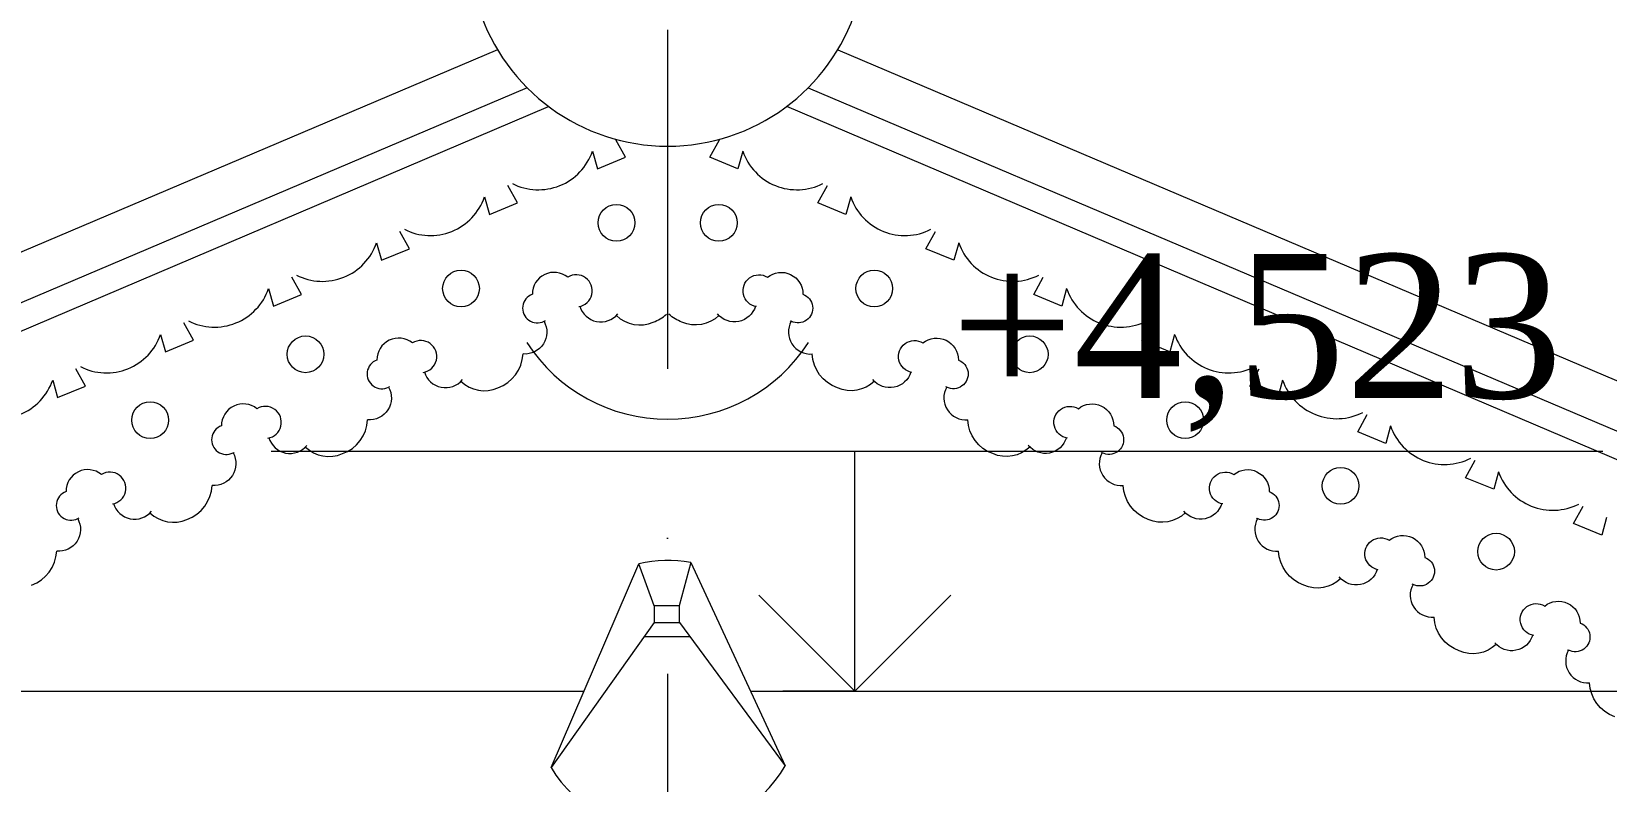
# Model space of a CAD drawing. Header units: millimetres. Extents: x 2399 to 111977, y 1313 to 59551.
# Drawn here: x 14882 to 16524, y 36197 to 36978 of the extents above; entities that cross this region are included whole.
import ezdxf

# ---------------------------------------------------------------- set-up
doc = ezdxf.new("R2010")
doc.units = ezdxf.units.MM
doc.linetypes.add('Штрихпунктирная', pattern=[670.277762, 352.777767, -176.388884, 0, -141.111112])
doc.layers.add('dim Level', color=7, linetype='Continuous', lineweight=13)
doc.layers.add('main line', color=7, linetype='Continuous', lineweight=13)
doc.styles.add('СГЕНЕРИР_СТИЛЬ_1', font='georgia.ttf')

msp = doc.modelspace()

# ---------------------------------------------------------------- linework, layer by layer
at = {"layer": 'dim Level', "color": 7, "linetype": 'Continuous', "lineweight": 13}
for p, q in [((15740.4568, 36291.1796), (15740.4568, 36541.1796)), ((15740.4568, 36541.1796), (16519.7303, 36541.1796)), ((15740.4568, 36291.1796), (15640.4568, 36391.1796)), ((15840.4568, 36391.1796), (15740.4568, 36291.1796)), ((15740.4568, 36291.1796), (15665.4568, 36291.1796)), ((15740.4568, 36291.1796), (15815.4568, 36291.1796))]:
    msp.add_line(p, q, dxfattribs=at)
at = {"layer": 'main line', "color": 7, "linetype": 'Штрихпунктирная', "lineweight": 13}
msp.add_line((15545.2827, 57761.4746), (15545.2827, 33588.1714), dxfattribs=at)
at = {"layer": 'main line', "color": 7, "linetype": 'Continuous', "lineweight": 13}
for p, q in [((15368.1003, 36958.9564), (9227.0702, 34354.4995)), ((15722.4651, 36958.9564), (20268.7343, 35030.8496)), ((15399.0035, 36919.3338), (8930.5796, 34176.0268)), ((15691.5619, 36919.3338), (20268.7343, 34978.1207)), ((9447.4128, 34359.3947), (15421.2302, 36900.0267)), ((20268.7343, 34943.9273), (15669.3352, 36900.0267)), ((15501.2761, 36847.2458), (15491.3182, 36865.3238)), ((15589.2893, 36847.2458), (15599.2472, 36865.3238)), ((15467.0215, 36853.4587), (15472.0544, 36835.2198)), ((15472.0544, 36835.2198), (15501.2761, 36847.2458)), ((15618.511, 36835.2198), (15589.2893, 36847.2458)), ((15623.5439, 36853.4587), (15618.511, 36835.2198)), ((15388.767, 36799.5682), (15378.8092, 36817.6461)), ((15701.7983, 36799.5682), (15711.7562, 36817.6461)), ((15354.5124, 36805.7811), (15359.5454, 36787.5422)), ((15359.5454, 36787.5422), (15388.767, 36799.5682)), ((15731.02, 36787.5422), (15701.7983, 36799.5682)), ((15736.0529, 36805.7811), (15731.02, 36787.5422)), ((15276.258, 36751.8906), (15266.3002, 36769.9685)), ((15814.3074, 36751.8906), (15824.2652, 36769.9685)), ((15242.0034, 36758.1034), (15247.0363, 36739.8645)), ((15247.0363, 36739.8645), (15276.258, 36751.8906)), ((15843.529, 36739.8645), (15814.3074, 36751.8906)), ((15848.562, 36758.1034), (15843.529, 36739.8645)), ((15163.749, 36704.2129), (15153.7911, 36722.2909)), ((15926.8164, 36704.2129), (15936.7742, 36722.2909)), ((15129.4944, 36710.4258), (15134.5273, 36692.1869)), ((15134.5273, 36692.1869), (15163.749, 36704.2129)), ((15956.0381, 36692.1869), (15926.8164, 36704.2129)), ((15961.071, 36710.4258), (15956.0381, 36692.1869)), ((15051.2399, 36656.5353), (15041.2821, 36674.6133)), ((16039.3254, 36656.5353), (16049.2833, 36674.6133)), ((15016.9854, 36662.7482), (15022.0183, 36644.5093)), ((15022.0183, 36644.5093), (15051.2399, 36656.5353)), ((16068.5471, 36644.5093), (16039.3254, 36656.5353)), ((16073.58, 36662.7482), (16068.5471, 36644.5093)), ((14938.7309, 36608.8577), (14928.7731, 36626.9356)), ((16151.8345, 36608.8577), (16161.7923, 36626.9356)), ((14904.4763, 36615.0706), (14909.5092, 36596.8317)), ((14909.5092, 36596.8317), (14938.7309, 36608.8577)), ((16181.0561, 36596.8317), (16151.8345, 36608.8577)), ((16186.0891, 36615.0706), (16181.0561, 36596.8317)), ((16264.3435, 36561.1801), (16274.3013, 36579.258)), ((16298.5981, 36567.3929), (16293.5652, 36549.154)), ((16293.5652, 36549.154), (16264.3435, 36561.1801)), ((15132.033, 36541.1796), (15958.5324, 36541.1796)), ((16376.8525, 36513.5024), (16386.8104, 36531.5804)), ((16411.1071, 36519.7153), (16406.0742, 36501.4764)), ((16406.0742, 36501.4764), (16376.8525, 36513.5024)), ((16489.3616, 36465.8248), (16499.3194, 36483.9028)), ((16523.6162, 36472.0377), (16518.5832, 36453.7988)), ((16518.5832, 36453.7988), (16489.3616, 36465.8248)), ((15423.7867, 36211.6548), (15515.1814, 36423.9382)), ((15531.299, 36380.0388), (15515.1814, 36423.9382)), ((15569.4015, 36425.102), (15557.3269, 36380.0388)), ((15569.4015, 36425.102), (15667.8977, 36213.537)), ((15531.299, 36380.0388), (15531.299, 36362.7789)), ((15557.3269, 36380.0388), (15531.299, 36380.0388)), ((15557.3269, 36380.0388), (15557.3269, 36362.7789)), ((15531.299, 36362.7789), (15423.7867, 36211.6548)), ((15531.299, 36362.7789), (15557.591, 36362.7789)), ((15557.591, 36362.7789), (15667.8977, 36213.537)), ((15520.8408, 36348.0785), (15568.4563, 36348.0785)), ((14542.5598, 36291.1796), (15458.0246, 36291.1796)), ((15631.7504, 36291.1796), (16548.0056, 36291.1796))]:
    msp.add_line(p, q, dxfattribs=at)
at = {"layer": 'main line', "color": 7, "linetype": 'Continuous', "lineweight": 13, "flags": 128}
for points in [[(15452.6811, 36691.6066, 1.219803903), (15441.2719, 36722.2657, 0.63216014), (15404.3196, 36704.4734, 1.067465283), (15416.4844, 36676.3032, -0.60309642), (15394.5939, 36642.3309)], [(15452.6811, 36691.6066, 1.219803903), (15441.2719, 36722.2657, 0.63216014), (15404.3196, 36704.4734, 1.067465283), (15416.4844, 36676.3032, -0.60309642), (15394.5939, 36642.3309)], [(15452.6811, 36691.6066, 1.219803903), (15441.2719, 36722.2657, 0.63216014), (15404.3196, 36704.4734, 1.067465283), (15416.4844, 36676.3032, -0.60309642), (15394.5939, 36642.3309)], [(15452.6811, 36691.6066, 1.219803903), (15441.2719, 36722.2657, 0.63216014), (15404.3196, 36704.4734, 1.067465283), (15416.4844, 36676.3032, -0.60309642), (15394.5939, 36642.3309)], [(15452.6811, 36691.6066, 1.219803903), (15441.2719, 36722.2657, 0.63216014), (15404.3196, 36704.4734, 1.067465283), (15416.4844, 36676.3032, -0.60309642), (15394.5939, 36642.3309)], [(15452.6811, 36691.6066, 1.219803903), (15441.2719, 36722.2657, 0.63216014), (15404.3196, 36704.4734, 1.067465283), (15416.4844, 36676.3032, -0.60309642), (15394.5939, 36642.3309)], [(15637.8843, 36691.6066, -1.219803903), (15649.2934, 36722.2657, -0.63216014), (15686.2458, 36704.4734, -1.067465283), (15674.081, 36676.3032, 0.60309642), (15695.9715, 36642.3309)], [(15637.8843, 36691.6066, -1.219803903), (15649.2934, 36722.2657, -0.63216014), (15686.2458, 36704.4734, -1.067465283), (15674.081, 36676.3032, 0.60309642), (15695.9715, 36642.3309)], [(15637.8843, 36691.6066, -1.219803903), (15649.2934, 36722.2657, -0.63216014), (15686.2458, 36704.4734, -1.067465283), (15674.081, 36676.3032, 0.60309642), (15695.9715, 36642.3309)], [(15637.8843, 36691.6066, -1.219803903), (15649.2934, 36722.2657, -0.63216014), (15686.2458, 36704.4734, -1.067465283), (15674.081, 36676.3032, 0.60309642), (15695.9715, 36642.3309)], [(15637.8843, 36691.6066, -1.219803903), (15649.2934, 36722.2657, -0.63216014), (15686.2458, 36704.4734, -1.067465283), (15674.081, 36676.3032, 0.60309642), (15695.9715, 36642.3309)], [(15637.8843, 36691.6066, -1.219803903), (15649.2934, 36722.2657, -0.63216014), (15686.2458, 36704.4734, -1.067465283), (15674.081, 36676.3032, 0.60309642), (15695.9715, 36642.3309)], [(15453.7843, 36692.073, 0.60309642), (15493.4057, 36684.1069)], [(15453.7843, 36692.073, 0.60309642), (15493.4057, 36684.1069)], [(15453.7843, 36692.073, 0.60309642), (15493.4057, 36684.1069)], [(15453.7843, 36692.073, 0.60309642), (15493.4057, 36684.1069)], [(15453.7843, 36692.073, 0.60309642), (15493.4057, 36684.1069)], [(15453.7843, 36692.073, 0.60309642), (15493.4057, 36684.1069)], [(15491.8417, 36682.3764, 0.304535594), (15530.3453, 36675.4661)], [(15491.8417, 36682.3764, 0.304535594), (15530.3453, 36675.4661)], [(15491.8417, 36682.3764, 0.304535594), (15530.3453, 36675.4661)], [(15491.8417, 36682.3764, 0.304535594), (15530.3453, 36675.4661)], [(15491.8417, 36682.3764, 0.304535594), (15530.3453, 36675.4661)], [(15491.8417, 36682.3764, 0.304535594), (15530.3453, 36675.4661)], [(15530.3453, 36675.4661, 0.101661188), (15543.9464, 36683.6887)], [(15530.3453, 36675.4661, 0.101661188), (15543.9464, 36683.6887)], [(15530.3453, 36675.4661, 0.101661188), (15543.9464, 36683.6887)], [(15530.3453, 36675.4661, 0.101661188), (15543.9464, 36683.6887)], [(15530.3453, 36675.4661, 0.101661188), (15543.9464, 36683.6887)], [(15530.3453, 36675.4661, 0.101661188), (15543.9464, 36683.6887)], [(15560.22, 36675.4661, -0.101661188), (15546.619, 36683.6887)], [(15560.22, 36675.4661, -0.101661188), (15546.619, 36683.6887)], [(15560.22, 36675.4661, -0.101661188), (15546.619, 36683.6887)], [(15560.22, 36675.4661, -0.101661188), (15546.619, 36683.6887)], [(15560.22, 36675.4661, -0.101661188), (15546.619, 36683.6887)], [(15560.22, 36675.4661, -0.101661188), (15546.619, 36683.6887)], [(15598.7237, 36682.3764, -0.304535594), (15560.22, 36675.4661)], [(15598.7237, 36682.3764, -0.304535594), (15560.22, 36675.4661)], [(15598.7237, 36682.3764, -0.304535594), (15560.22, 36675.4661)], [(15598.7237, 36682.3764, -0.304535594), (15560.22, 36675.4661)], [(15598.7237, 36682.3764, -0.304535594), (15560.22, 36675.4661)], [(15598.7237, 36682.3764, -0.304535594), (15560.22, 36675.4661)], [(15636.7811, 36692.073, -0.60309642), (15597.1597, 36684.1069)], [(15636.7811, 36692.073, -0.60309642), (15597.1597, 36684.1069)], [(15636.7811, 36692.073, -0.60309642), (15597.1597, 36684.1069)], [(15636.7811, 36692.073, -0.60309642), (15597.1597, 36684.1069)], [(15636.7811, 36692.073, -0.60309642), (15597.1597, 36684.1069)], [(15636.7811, 36692.073, -0.60309642), (15597.1597, 36684.1069)], [(15417.5875, 36676.7696, -0.017938026), (15416.6036, 36676.0888)], [(15417.5875, 36676.7696, -0.017938026), (15416.6036, 36676.0888)], [(15417.5875, 36676.7696, -0.017938026), (15416.6036, 36676.0888)], [(15417.5875, 36676.7696, -0.017938026), (15416.6036, 36676.0888)], [(15417.5875, 36676.7696, -0.017938026), (15416.6036, 36676.0888)], [(15417.5875, 36676.7696, -0.017938026), (15416.6036, 36676.0888)], [(15672.9778, 36676.7696, 0.017938026), (15673.9618, 36676.0888)], [(15672.9778, 36676.7696, 0.017938026), (15673.9618, 36676.0888)], [(15672.9778, 36676.7696, 0.017938026), (15673.9618, 36676.0888)], [(15672.9778, 36676.7696, 0.017938026), (15673.9618, 36676.0888)], [(15672.9778, 36676.7696, 0.017938026), (15673.9618, 36676.0888)], [(15672.9778, 36676.7696, 0.017938026), (15673.9618, 36676.0888)], [(15290.6966, 36623.1221, 1.219803903), (15279.2875, 36653.7813, 0.63216014), (15242.3351, 36635.9889, 1.067465283), (15254.4999, 36607.8187, -0.60309642), (15232.6094, 36573.8464)], [(15290.6966, 36623.1221, 1.219803903), (15279.2875, 36653.7813, 0.63216014), (15242.3351, 36635.9889, 1.067465283), (15254.4999, 36607.8187, -0.60309642), (15232.6094, 36573.8464)], [(15290.6966, 36623.1221, 1.219803903), (15279.2875, 36653.7813, 0.63216014), (15242.3351, 36635.9889, 1.067465283), (15254.4999, 36607.8187, -0.60309642), (15232.6094, 36573.8464)], [(15290.6966, 36623.1221, 1.219803903), (15279.2875, 36653.7813, 0.63216014), (15242.3351, 36635.9889, 1.067465283), (15254.4999, 36607.8187, -0.60309642), (15232.6094, 36573.8464)], [(15290.6966, 36623.1221, 1.219803903), (15279.2875, 36653.7813, 0.63216014), (15242.3351, 36635.9889, 1.067465283), (15254.4999, 36607.8187, -0.60309642), (15232.6094, 36573.8464)], [(15290.6966, 36623.1221, 1.219803903), (15279.2875, 36653.7813, 0.63216014), (15242.3351, 36635.9889, 1.067465283), (15254.4999, 36607.8187, -0.60309642), (15232.6094, 36573.8464)], [(15799.8688, 36623.1221, -1.219803903), (15811.2779, 36653.7813, -0.63216014), (15848.2303, 36635.9889, -1.067465283), (15836.0655, 36607.8187, 0.60309642), (15857.956, 36573.8464)], [(15799.8688, 36623.1221, -1.219803903), (15811.2779, 36653.7813, -0.63216014), (15848.2303, 36635.9889, -1.067465283), (15836.0655, 36607.8187, 0.60309642), (15857.956, 36573.8464)], [(15799.8688, 36623.1221, -1.219803903), (15811.2779, 36653.7813, -0.63216014), (15848.2303, 36635.9889, -1.067465283), (15836.0655, 36607.8187, 0.60309642), (15857.956, 36573.8464)], [(15799.8688, 36623.1221, -1.219803903), (15811.2779, 36653.7813, -0.63216014), (15848.2303, 36635.9889, -1.067465283), (15836.0655, 36607.8187, 0.60309642), (15857.956, 36573.8464)], [(15799.8688, 36623.1221, -1.219803903), (15811.2779, 36653.7813, -0.63216014), (15848.2303, 36635.9889, -1.067465283), (15836.0655, 36607.8187, 0.60309642), (15857.956, 36573.8464)], [(15799.8688, 36623.1221, -1.219803903), (15811.2779, 36653.7813, -0.63216014), (15848.2303, 36635.9889, -1.067465283), (15836.0655, 36607.8187, 0.60309642), (15857.956, 36573.8464)], [(15368.3608, 36606.9816, 0.304535594), (15394.5939, 36642.3309)], [(15368.3608, 36606.9816, 0.304535594), (15394.5939, 36642.3309)], [(15368.3608, 36606.9816, 0.304535594), (15394.5939, 36642.3309)], [(15368.3608, 36606.9816, 0.304535594), (15394.5939, 36642.3309)], [(15368.3608, 36606.9816, 0.304535594), (15394.5939, 36642.3309)], [(15368.3608, 36606.9816, 0.304535594), (15394.5939, 36642.3309)], [(15722.2045, 36606.9816, -0.304535594), (15695.9715, 36642.3309)], [(15722.2045, 36606.9816, -0.304535594), (15695.9715, 36642.3309)], [(15722.2045, 36606.9816, -0.304535594), (15695.9715, 36642.3309)], [(15722.2045, 36606.9816, -0.304535594), (15695.9715, 36642.3309)], [(15722.2045, 36606.9816, -0.304535594), (15695.9715, 36642.3309)], [(15722.2045, 36606.9816, -0.304535594), (15695.9715, 36642.3309)], [(15291.7998, 36623.5885, 0.60309642), (15331.4212, 36615.6225)], [(15291.7998, 36623.5885, 0.60309642), (15331.4212, 36615.6225)], [(15291.7998, 36623.5885, 0.60309642), (15331.4212, 36615.6225)], [(15291.7998, 36623.5885, 0.60309642), (15331.4212, 36615.6225)], [(15291.7998, 36623.5885, 0.60309642), (15331.4212, 36615.6225)], [(15291.7998, 36623.5885, 0.60309642), (15331.4212, 36615.6225)], [(15798.7656, 36623.5885, -0.60309642), (15759.1442, 36615.6225)], [(15798.7656, 36623.5885, -0.60309642), (15759.1442, 36615.6225)], [(15798.7656, 36623.5885, -0.60309642), (15759.1442, 36615.6225)], [(15798.7656, 36623.5885, -0.60309642), (15759.1442, 36615.6225)], [(15798.7656, 36623.5885, -0.60309642), (15759.1442, 36615.6225)], [(15798.7656, 36623.5885, -0.60309642), (15759.1442, 36615.6225)], [(15255.6031, 36608.2851, -0.017938026), (15254.6191, 36607.6044)], [(15255.6031, 36608.2851, -0.017938026), (15254.6191, 36607.6044)], [(15255.6031, 36608.2851, -0.017938026), (15254.6191, 36607.6044)], [(15255.6031, 36608.2851, -0.017938026), (15254.6191, 36607.6044)], [(15255.6031, 36608.2851, -0.017938026), (15254.6191, 36607.6044)], [(15255.6031, 36608.2851, -0.017938026), (15254.6191, 36607.6044)], [(15329.8572, 36613.892, 0.304535594), (15368.3608, 36606.9816)], [(15329.8572, 36613.892, 0.304535594), (15368.3608, 36606.9816)], [(15329.8572, 36613.892, 0.304535594), (15368.3608, 36606.9816)], [(15329.8572, 36613.892, 0.304535594), (15368.3608, 36606.9816)], [(15329.8572, 36613.892, 0.304535594), (15368.3608, 36606.9816)], [(15329.8572, 36613.892, 0.304535594), (15368.3608, 36606.9816)], [(15760.7082, 36613.892, -0.304535594), (15722.2045, 36606.9816)], [(15760.7082, 36613.892, -0.304535594), (15722.2045, 36606.9816)], [(15760.7082, 36613.892, -0.304535594), (15722.2045, 36606.9816)], [(15760.7082, 36613.892, -0.304535594), (15722.2045, 36606.9816)], [(15760.7082, 36613.892, -0.304535594), (15722.2045, 36606.9816)], [(15760.7082, 36613.892, -0.304535594), (15722.2045, 36606.9816)], [(15834.9623, 36608.2851, 0.017938026), (15835.9463, 36607.6044)], [(15834.9623, 36608.2851, 0.017938026), (15835.9463, 36607.6044)], [(15834.9623, 36608.2851, 0.017938026), (15835.9463, 36607.6044)], [(15834.9623, 36608.2851, 0.017938026), (15835.9463, 36607.6044)], [(15834.9623, 36608.2851, 0.017938026), (15835.9463, 36607.6044)], [(15834.9623, 36608.2851, 0.017938026), (15835.9463, 36607.6044)], [(15128.7121, 36554.6377, 1.219803903), (15117.303, 36585.2968, 0.63216014), (15080.3506, 36567.5045, 1.067465283), (15092.5154, 36539.3343, -0.60309642), (15070.6249, 36505.362)], [(15128.7121, 36554.6377, 1.219803903), (15117.303, 36585.2968, 0.63216014), (15080.3506, 36567.5045, 1.067465283), (15092.5154, 36539.3343, -0.60309642), (15070.6249, 36505.362)], [(15128.7121, 36554.6377, 1.219803903), (15117.303, 36585.2968, 0.63216014), (15080.3506, 36567.5045, 1.067465283), (15092.5154, 36539.3343, -0.60309642), (15070.6249, 36505.362)], [(15128.7121, 36554.6377, 1.219803903), (15117.303, 36585.2968, 0.63216014), (15080.3506, 36567.5045, 1.067465283), (15092.5154, 36539.3343, -0.60309642), (15070.6249, 36505.362)], [(15128.7121, 36554.6377, 1.219803903), (15117.303, 36585.2968, 0.63216014), (15080.3506, 36567.5045, 1.067465283), (15092.5154, 36539.3343, -0.60309642), (15070.6249, 36505.362)], [(15128.7121, 36554.6377, 1.219803903), (15117.303, 36585.2968, 0.63216014), (15080.3506, 36567.5045, 1.067465283), (15092.5154, 36539.3343, -0.60309642), (15070.6249, 36505.362)], [(15961.8532, 36554.6377, -1.219803903), (15973.2624, 36585.2968, -0.63216014), (16010.2148, 36567.5045, -1.067465283), (15998.05, 36539.3343, 0.60309642), (16019.9405, 36505.362)], [(15961.8532, 36554.6377, -1.219803903), (15973.2624, 36585.2968, -0.63216014), (16010.2148, 36567.5045, -1.067465283), (15998.05, 36539.3343, 0.60309642), (16019.9405, 36505.362)], [(15961.8532, 36554.6377, -1.219803903), (15973.2624, 36585.2968, -0.63216014), (16010.2148, 36567.5045, -1.067465283), (15998.05, 36539.3343, 0.60309642), (16019.9405, 36505.362)], [(15961.8532, 36554.6377, -1.219803903), (15973.2624, 36585.2968, -0.63216014), (16010.2148, 36567.5045, -1.067465283), (15998.05, 36539.3343, 0.60309642), (16019.9405, 36505.362)], [(15961.8532, 36554.6377, -1.219803903), (15973.2624, 36585.2968, -0.63216014), (16010.2148, 36567.5045, -1.067465283), (15998.05, 36539.3343, 0.60309642), (16019.9405, 36505.362)], [(15961.8532, 36554.6377, -1.219803903), (15973.2624, 36585.2968, -0.63216014), (16010.2148, 36567.5045, -1.067465283), (15998.05, 36539.3343, 0.60309642), (16019.9405, 36505.362)], [(15206.3764, 36538.4971, 0.304535594), (15232.6094, 36573.8464)], [(15206.3764, 36538.4971, 0.304535594), (15232.6094, 36573.8464)], [(15206.3764, 36538.4971, 0.304535594), (15232.6094, 36573.8464)], [(15206.3764, 36538.4971, 0.304535594), (15232.6094, 36573.8464)], [(15206.3764, 36538.4971, 0.304535594), (15232.6094, 36573.8464)], [(15206.3764, 36538.4971, 0.304535594), (15232.6094, 36573.8464)], [(15884.189, 36538.4971, -0.304535594), (15857.956, 36573.8464)], [(15884.189, 36538.4971, -0.304535594), (15857.956, 36573.8464)], [(15884.189, 36538.4971, -0.304535594), (15857.956, 36573.8464)], [(15884.189, 36538.4971, -0.304535594), (15857.956, 36573.8464)], [(15884.189, 36538.4971, -0.304535594), (15857.956, 36573.8464)], [(15884.189, 36538.4971, -0.304535594), (15857.956, 36573.8464)], [(15129.8153, 36555.1041, 0.60309642), (15169.4367, 36547.138)], [(15129.8153, 36555.1041, 0.60309642), (15169.4367, 36547.138)], [(15129.8153, 36555.1041, 0.60309642), (15169.4367, 36547.138)], [(15129.8153, 36555.1041, 0.60309642), (15169.4367, 36547.138)], [(15129.8153, 36555.1041, 0.60309642), (15169.4367, 36547.138)], [(15129.8153, 36555.1041, 0.60309642), (15169.4367, 36547.138)], [(15960.7501, 36555.1041, -0.60309642), (15921.1287, 36547.138)], [(15960.7501, 36555.1041, -0.60309642), (15921.1287, 36547.138)], [(15960.7501, 36555.1041, -0.60309642), (15921.1287, 36547.138)], [(15960.7501, 36555.1041, -0.60309642), (15921.1287, 36547.138)], [(15960.7501, 36555.1041, -0.60309642), (15921.1287, 36547.138)], [(15960.7501, 36555.1041, -0.60309642), (15921.1287, 36547.138)], [(15093.6186, 36539.8007, -0.017938026), (15092.6346, 36539.1199)], [(15093.6186, 36539.8007, -0.017938026), (15092.6346, 36539.1199)], [(15093.6186, 36539.8007, -0.017938026), (15092.6346, 36539.1199)], [(15093.6186, 36539.8007, -0.017938026), (15092.6346, 36539.1199)], [(15093.6186, 36539.8007, -0.017938026), (15092.6346, 36539.1199)], [(15093.6186, 36539.8007, -0.017938026), (15092.6346, 36539.1199)], [(15167.8727, 36545.4075, 0.304535594), (15206.3764, 36538.4971)], [(15167.8727, 36545.4075, 0.304535594), (15206.3764, 36538.4971)], [(15167.8727, 36545.4075, 0.304535594), (15206.3764, 36538.4971)], [(15167.8727, 36545.4075, 0.304535594), (15206.3764, 36538.4971)], [(15167.8727, 36545.4075, 0.304535594), (15206.3764, 36538.4971)], [(15167.8727, 36545.4075, 0.304535594), (15206.3764, 36538.4971)], [(15922.6927, 36545.4075, -0.304535594), (15884.189, 36538.4971)], [(15922.6927, 36545.4075, -0.304535594), (15884.189, 36538.4971)], [(15922.6927, 36545.4075, -0.304535594), (15884.189, 36538.4971)], [(15922.6927, 36545.4075, -0.304535594), (15884.189, 36538.4971)], [(15922.6927, 36545.4075, -0.304535594), (15884.189, 36538.4971)], [(15922.6927, 36545.4075, -0.304535594), (15884.189, 36538.4971)], [(15996.9468, 36539.8007, 0.017938026), (15997.9307, 36539.1199)], [(15996.9468, 36539.8007, 0.017938026), (15997.9307, 36539.1199)], [(15996.9468, 36539.8007, 0.017938026), (15997.9307, 36539.1199)], [(15996.9468, 36539.8007, 0.017938026), (15997.9307, 36539.1199)], [(15996.9468, 36539.8007, 0.017938026), (15997.9307, 36539.1199)], [(15996.9468, 36539.8007, 0.017938026), (15997.9307, 36539.1199)], [(14966.7276, 36486.1532, 1.219803903), (14955.3185, 36516.8124, 0.63216014), (14918.3661, 36499.02, 1.067465283), (14930.5309, 36470.8498, -0.60309642), (14908.6404, 36436.8775)], [(14966.7276, 36486.1532, 1.219803903), (14955.3185, 36516.8124, 0.63216014), (14918.3661, 36499.02, 1.067465283), (14930.5309, 36470.8498, -0.60309642), (14908.6404, 36436.8775)], [(14966.7276, 36486.1532, 1.219803903), (14955.3185, 36516.8124, 0.63216014), (14918.3661, 36499.02, 1.067465283), (14930.5309, 36470.8498, -0.60309642), (14908.6404, 36436.8775)], [(14966.7276, 36486.1532, 1.219803903), (14955.3185, 36516.8124, 0.63216014), (14918.3661, 36499.02, 1.067465283), (14930.5309, 36470.8498, -0.60309642), (14908.6404, 36436.8775)], [(14966.7276, 36486.1532, 1.219803903), (14955.3185, 36516.8124, 0.63216014), (14918.3661, 36499.02, 1.067465283), (14930.5309, 36470.8498, -0.60309642), (14908.6404, 36436.8775)], [(14966.7276, 36486.1532, 1.219803903), (14955.3185, 36516.8124, 0.63216014), (14918.3661, 36499.02, 1.067465283), (14930.5309, 36470.8498, -0.60309642), (14908.6404, 36436.8775)], [(16123.8377, 36486.1532, -1.219803903), (16135.2469, 36516.8124, -0.63216014), (16172.1992, 36499.02, -1.067465283), (16160.0345, 36470.8498, 0.60309642), (16181.925, 36436.8775)], [(16123.8377, 36486.1532, -1.219803903), (16135.2469, 36516.8124, -0.63216014), (16172.1992, 36499.02, -1.067465283), (16160.0345, 36470.8498, 0.60309642), (16181.925, 36436.8775)], [(16123.8377, 36486.1532, -1.219803903), (16135.2469, 36516.8124, -0.63216014), (16172.1992, 36499.02, -1.067465283), (16160.0345, 36470.8498, 0.60309642), (16181.925, 36436.8775)], [(16123.8377, 36486.1532, -1.219803903), (16135.2469, 36516.8124, -0.63216014), (16172.1992, 36499.02, -1.067465283), (16160.0345, 36470.8498, 0.60309642), (16181.925, 36436.8775)], [(16123.8377, 36486.1532, -1.219803903), (16135.2469, 36516.8124, -0.63216014), (16172.1992, 36499.02, -1.067465283), (16160.0345, 36470.8498, 0.60309642), (16181.925, 36436.8775)], [(16123.8377, 36486.1532, -1.219803903), (16135.2469, 36516.8124, -0.63216014), (16172.1992, 36499.02, -1.067465283), (16160.0345, 36470.8498, 0.60309642), (16181.925, 36436.8775)], [(15044.3919, 36470.0127, 0.304535594), (15070.6249, 36505.362)], [(15044.3919, 36470.0127, 0.304535594), (15070.6249, 36505.362)], [(15044.3919, 36470.0127, 0.304535594), (15070.6249, 36505.362)], [(15044.3919, 36470.0127, 0.304535594), (15070.6249, 36505.362)], [(15044.3919, 36470.0127, 0.304535594), (15070.6249, 36505.362)], [(15044.3919, 36470.0127, 0.304535594), (15070.6249, 36505.362)], [(16046.1735, 36470.0127, -0.304535594), (16019.9405, 36505.362)], [(16046.1735, 36470.0127, -0.304535594), (16019.9405, 36505.362)], [(16046.1735, 36470.0127, -0.304535594), (16019.9405, 36505.362)], [(16046.1735, 36470.0127, -0.304535594), (16019.9405, 36505.362)], [(16046.1735, 36470.0127, -0.304535594), (16019.9405, 36505.362)], [(16046.1735, 36470.0127, -0.304535594), (16019.9405, 36505.362)], [(14967.8308, 36486.6196, 0.60309642), (15007.4522, 36478.6536)], [(14967.8308, 36486.6196, 0.60309642), (15007.4522, 36478.6536)], [(14967.8308, 36486.6196, 0.60309642), (15007.4522, 36478.6536)], [(14967.8308, 36486.6196, 0.60309642), (15007.4522, 36478.6536)], [(14967.8308, 36486.6196, 0.60309642), (15007.4522, 36478.6536)], [(14967.8308, 36486.6196, 0.60309642), (15007.4522, 36478.6536)], [(16122.7346, 36486.6196, -0.60309642), (16083.1132, 36478.6536)], [(16122.7346, 36486.6196, -0.60309642), (16083.1132, 36478.6536)], [(16122.7346, 36486.6196, -0.60309642), (16083.1132, 36478.6536)], [(16122.7346, 36486.6196, -0.60309642), (16083.1132, 36478.6536)], [(16122.7346, 36486.6196, -0.60309642), (16083.1132, 36478.6536)], [(16122.7346, 36486.6196, -0.60309642), (16083.1132, 36478.6536)], [(14931.6341, 36471.3162, -0.017938026), (14930.6502, 36470.6355)], [(14931.6341, 36471.3162, -0.017938026), (14930.6502, 36470.6355)], [(14931.6341, 36471.3162, -0.017938026), (14930.6502, 36470.6355)], [(14931.6341, 36471.3162, -0.017938026), (14930.6502, 36470.6355)], [(14931.6341, 36471.3162, -0.017938026), (14930.6502, 36470.6355)], [(14931.6341, 36471.3162, -0.017938026), (14930.6502, 36470.6355)], [(15005.8882, 36476.923, 0.304535594), (15044.3919, 36470.0127)], [(15005.8882, 36476.923, 0.304535594), (15044.3919, 36470.0127)], [(15005.8882, 36476.923, 0.304535594), (15044.3919, 36470.0127)], [(15005.8882, 36476.923, 0.304535594), (15044.3919, 36470.0127)], [(15005.8882, 36476.923, 0.304535594), (15044.3919, 36470.0127)], [(15005.8882, 36476.923, 0.304535594), (15044.3919, 36470.0127)], [(16084.6772, 36476.923, -0.304535594), (16046.1735, 36470.0127)], [(16084.6772, 36476.923, -0.304535594), (16046.1735, 36470.0127)], [(16084.6772, 36476.923, -0.304535594), (16046.1735, 36470.0127)], [(16084.6772, 36476.923, -0.304535594), (16046.1735, 36470.0127)], [(16084.6772, 36476.923, -0.304535594), (16046.1735, 36470.0127)], [(16084.6772, 36476.923, -0.304535594), (16046.1735, 36470.0127)], [(16158.9313, 36471.3162, 0.017938026), (16159.9152, 36470.6355)], [(16158.9313, 36471.3162, 0.017938026), (16159.9152, 36470.6355)], [(16158.9313, 36471.3162, 0.017938026), (16159.9152, 36470.6355)], [(16158.9313, 36471.3162, 0.017938026), (16159.9152, 36470.6355)], [(16158.9313, 36471.3162, 0.017938026), (16159.9152, 36470.6355)], [(16158.9313, 36471.3162, 0.017938026), (16159.9152, 36470.6355)], [(16285.8222, 36417.6688, -1.219803903), (16297.2314, 36448.3279, -0.63216014), (16334.1837, 36430.5356, -1.067465283), (16322.0189, 36402.3654, 0.60309642), (16343.9095, 36368.3931)], [(16285.8222, 36417.6688, -1.219803903), (16297.2314, 36448.3279, -0.63216014), (16334.1837, 36430.5356, -1.067465283), (16322.0189, 36402.3654, 0.60309642), (16343.9095, 36368.3931)], [(16285.8222, 36417.6688, -1.219803903), (16297.2314, 36448.3279, -0.63216014), (16334.1837, 36430.5356, -1.067465283), (16322.0189, 36402.3654, 0.60309642), (16343.9095, 36368.3931)], [(16285.8222, 36417.6688, -1.219803903), (16297.2314, 36448.3279, -0.63216014), (16334.1837, 36430.5356, -1.067465283), (16322.0189, 36402.3654, 0.60309642), (16343.9095, 36368.3931)], [(16285.8222, 36417.6688, -1.219803903), (16297.2314, 36448.3279, -0.63216014), (16334.1837, 36430.5356, -1.067465283), (16322.0189, 36402.3654, 0.60309642), (16343.9095, 36368.3931)], [(16285.8222, 36417.6688, -1.219803903), (16297.2314, 36448.3279, -0.63216014), (16334.1837, 36430.5356, -1.067465283), (16322.0189, 36402.3654, 0.60309642), (16343.9095, 36368.3931)], [(14882.4074, 36401.5282, 0.304535594), (14908.6404, 36436.8775)], [(14882.4074, 36401.5282, 0.304535594), (14908.6404, 36436.8775)], [(14882.4074, 36401.5282, 0.304535594), (14908.6404, 36436.8775)], [(14882.4074, 36401.5282, 0.304535594), (14908.6404, 36436.8775)], [(14882.4074, 36401.5282, 0.304535594), (14908.6404, 36436.8775)], [(14882.4074, 36401.5282, 0.304535594), (14908.6404, 36436.8775)], [(16208.158, 36401.5282, -0.304535594), (16181.925, 36436.8775)], [(16208.158, 36401.5282, -0.304535594), (16181.925, 36436.8775)], [(16208.158, 36401.5282, -0.304535594), (16181.925, 36436.8775)], [(16208.158, 36401.5282, -0.304535594), (16181.925, 36436.8775)], [(16208.158, 36401.5282, -0.304535594), (16181.925, 36436.8775)], [(16208.158, 36401.5282, -0.304535594), (16181.925, 36436.8775)], [(16246.6616, 36408.4386, -0.304535594), (16208.158, 36401.5282)], [(16246.6616, 36408.4386, -0.304535594), (16208.158, 36401.5282)], [(16246.6616, 36408.4386, -0.304535594), (16208.158, 36401.5282)], [(16246.6616, 36408.4386, -0.304535594), (16208.158, 36401.5282)], [(16246.6616, 36408.4386, -0.304535594), (16208.158, 36401.5282)], [(16246.6616, 36408.4386, -0.304535594), (16208.158, 36401.5282)], [(16284.719, 36418.1352, -0.60309642), (16245.0977, 36410.1691)], [(16284.719, 36418.1352, -0.60309642), (16245.0977, 36410.1691)], [(16284.719, 36418.1352, -0.60309642), (16245.0977, 36410.1691)], [(16284.719, 36418.1352, -0.60309642), (16245.0977, 36410.1691)], [(16284.719, 36418.1352, -0.60309642), (16245.0977, 36410.1691)], [(16284.719, 36418.1352, -0.60309642), (16245.0977, 36410.1691)], [(16320.9158, 36402.8318, 0.017938026), (16321.8997, 36402.151)], [(16320.9158, 36402.8318, 0.017938026), (16321.8997, 36402.151)], [(16320.9158, 36402.8318, 0.017938026), (16321.8997, 36402.151)], [(16320.9158, 36402.8318, 0.017938026), (16321.8997, 36402.151)], [(16320.9158, 36402.8318, 0.017938026), (16321.8997, 36402.151)], [(16320.9158, 36402.8318, 0.017938026), (16321.8997, 36402.151)], [(16447.8067, 36349.1843, -1.219803903), (16459.2159, 36379.8435, -0.63216014), (16496.1682, 36362.0511, -1.067465283), (16484.0034, 36333.8809, 0.60309642), (16505.8939, 36299.9086)], [(16447.8067, 36349.1843, -1.219803903), (16459.2159, 36379.8435, -0.63216014), (16496.1682, 36362.0511, -1.067465283), (16484.0034, 36333.8809, 0.60309642), (16505.8939, 36299.9086)], [(16447.8067, 36349.1843, -1.219803903), (16459.2159, 36379.8435, -0.63216014), (16496.1682, 36362.0511, -1.067465283), (16484.0034, 36333.8809, 0.60309642), (16505.8939, 36299.9086)], [(16447.8067, 36349.1843, -1.219803903), (16459.2159, 36379.8435, -0.63216014), (16496.1682, 36362.0511, -1.067465283), (16484.0034, 36333.8809, 0.60309642), (16505.8939, 36299.9086)], [(16447.8067, 36349.1843, -1.219803903), (16459.2159, 36379.8435, -0.63216014), (16496.1682, 36362.0511, -1.067465283), (16484.0034, 36333.8809, 0.60309642), (16505.8939, 36299.9086)], [(16447.8067, 36349.1843, -1.219803903), (16459.2159, 36379.8435, -0.63216014), (16496.1682, 36362.0511, -1.067465283), (16484.0034, 36333.8809, 0.60309642), (16505.8939, 36299.9086)], [(16370.1425, 36333.0438, -0.304535594), (16343.9095, 36368.3931)], [(16370.1425, 36333.0438, -0.304535594), (16343.9095, 36368.3931)], [(16370.1425, 36333.0438, -0.304535594), (16343.9095, 36368.3931)], [(16370.1425, 36333.0438, -0.304535594), (16343.9095, 36368.3931)], [(16370.1425, 36333.0438, -0.304535594), (16343.9095, 36368.3931)], [(16370.1425, 36333.0438, -0.304535594), (16343.9095, 36368.3931)], [(16408.6461, 36339.9541, -0.304535594), (16370.1425, 36333.0438)], [(16408.6461, 36339.9541, -0.304535594), (16370.1425, 36333.0438)], [(16408.6461, 36339.9541, -0.304535594), (16370.1425, 36333.0438)], [(16408.6461, 36339.9541, -0.304535594), (16370.1425, 36333.0438)], [(16408.6461, 36339.9541, -0.304535594), (16370.1425, 36333.0438)], [(16408.6461, 36339.9541, -0.304535594), (16370.1425, 36333.0438)], [(16446.7035, 36349.6507, -0.60309642), (16407.0821, 36341.6846)], [(16446.7035, 36349.6507, -0.60309642), (16407.0821, 36341.6846)], [(16446.7035, 36349.6507, -0.60309642), (16407.0821, 36341.6846)], [(16446.7035, 36349.6507, -0.60309642), (16407.0821, 36341.6846)], [(16446.7035, 36349.6507, -0.60309642), (16407.0821, 36341.6846)], [(16446.7035, 36349.6507, -0.60309642), (16407.0821, 36341.6846)], [(16482.9003, 36334.3473, 0.017938026), (16483.8842, 36333.6665)], [(16482.9003, 36334.3473, 0.017938026), (16483.8842, 36333.6665)], [(16482.9003, 36334.3473, 0.017938026), (16483.8842, 36333.6665)], [(16482.9003, 36334.3473, 0.017938026), (16483.8842, 36333.6665)], [(16482.9003, 36334.3473, 0.017938026), (16483.8842, 36333.6665)], [(16482.9003, 36334.3473, 0.017938026), (16483.8842, 36333.6665)], [(16532.127, 36264.5593, -0.304535594), (16505.8939, 36299.9086)], [(16532.127, 36264.5593, -0.304535594), (16505.8939, 36299.9086)], [(16532.127, 36264.5593, -0.304535594), (16505.8939, 36299.9086)], [(16532.127, 36264.5593, -0.304535594), (16505.8939, 36299.9086)], [(16532.127, 36264.5593, -0.304535594), (16505.8939, 36299.9086)], [(16532.127, 36264.5593, -0.304535594), (16505.8939, 36299.9086)]]:
    msp.add_lwpolyline(points, format="xyb", dxfattribs=at)
at = {"layer": 'main line', "color": 7, "linetype": 'Continuous', "lineweight": 13}
for centre in [(15491.9568, 36778.9046), (15491.9568, 36778.9046), (15491.9568, 36778.9046), (15491.9568, 36778.9046), (15491.9568, 36778.9046), (15491.9568, 36778.9046), (15598.6086, 36778.9046), (15598.6086, 36778.9046), (15598.6086, 36778.9046), (15598.6086, 36778.9046), (15598.6086, 36778.9046), (15598.6086, 36778.9046), (15329.9723, 36710.4202), (15329.9723, 36710.4202), (15329.9723, 36710.4202), (15329.9723, 36710.4202), (15329.9723, 36710.4202), (15329.9723, 36710.4202), (15760.5931, 36710.4202), (15760.5931, 36710.4202), (15760.5931, 36710.4202), (15760.5931, 36710.4202), (15760.5931, 36710.4202), (15760.5931, 36710.4202), (15167.9878, 36641.9357), (15167.9878, 36641.9357), (15167.9878, 36641.9357), (15167.9878, 36641.9357), (15167.9878, 36641.9357), (15167.9878, 36641.9357), (15922.5776, 36641.9357), (15922.5776, 36641.9357), (15922.5776, 36641.9357), (15922.5776, 36641.9357), (15922.5776, 36641.9357), (15922.5776, 36641.9357), (15006.0033, 36573.4513), (15006.0033, 36573.4513), (15006.0033, 36573.4513), (15006.0033, 36573.4513), (15006.0033, 36573.4513), (15006.0033, 36573.4513), (16084.5621, 36573.4513), (16084.5621, 36573.4513), (16084.5621, 36573.4513), (16084.5621, 36573.4513), (16084.5621, 36573.4513), (16084.5621, 36573.4513), (16246.5465, 36504.9668), (16246.5465, 36504.9668), (16246.5465, 36504.9668), (16246.5465, 36504.9668), (16246.5465, 36504.9668), (16246.5465, 36504.9668), (16408.531, 36436.4823), (16408.531, 36436.4823), (16408.531, 36436.4823), (16408.531, 36436.4823), (16408.531, 36436.4823), (16408.531, 36436.4823)]:
    msp.add_circle(centre, 19.1338, dxfattribs=at)
for centre, radius, start, end in [((15545.2827, 37065.2851), 206.6383, 197.6574556, 342.3425444), ((15410.5901, 36873.0127), 59.7232, 242.9769208, 340.8883119), ((15679.9752, 36873.0127), 59.7232, 199.1116881, 297.0230792), ((15298.0811, 36825.3351), 59.7232, 242.9769208, 340.8883119), ((15792.4843, 36825.3351), 59.7232, 199.1116881, 297.0230792), ((15185.5721, 36777.6574), 59.7232, 242.9769208, 340.8883119), ((15904.9933, 36777.6574), 59.7232, 199.1116881, 297.0230792), ((15073.063, 36729.9798), 59.7232, 242.9769208, 340.8883119), ((16017.5023, 36729.9798), 59.7232, 199.1116881, 297.0230792), ((14960.554, 36682.3022), 59.7232, 242.9769208, 340.8883119), ((15545.2827, 36749.3799), 175, 212.9606205, 327.0393795), ((16130.0114, 36682.3022), 59.7232, 199.1116881, 297.0230792), ((14848.045, 36634.6246), 59.7232, 242.9769208, 340.8883119), ((16242.5204, 36634.6246), 59.7232, 199.1116881, 297.0230792), ((16355.0294, 36586.9469), 59.7232, 199.1116881, 297.0230792), ((16467.5385, 36539.2693), 59.7232, 199.1116881, 297.0230792), ((15545.2827, 36285.1628), 142.0025, 80.2210165, 102.2382639), ((15545.2827, 36285.1628), 142.0025, 211.174946, 329.7085778)]:
    msp.add_arc(centre, radius, start, end, dxfattribs=at)

# ---------------------------------------------------------------- texts
at = {"layer": 'dim Level', "color": 7, "lineweight": 13, "insert": (15840.4568, 36561.1796), "char_height": 150, "attachment_point": 7, "style": 'СГЕНЕРИР_СТИЛЬ_1'}
msp.add_mtext('\\A1;+4,523', dxfattribs=at)

doc.saveas('drawing.dxf')
